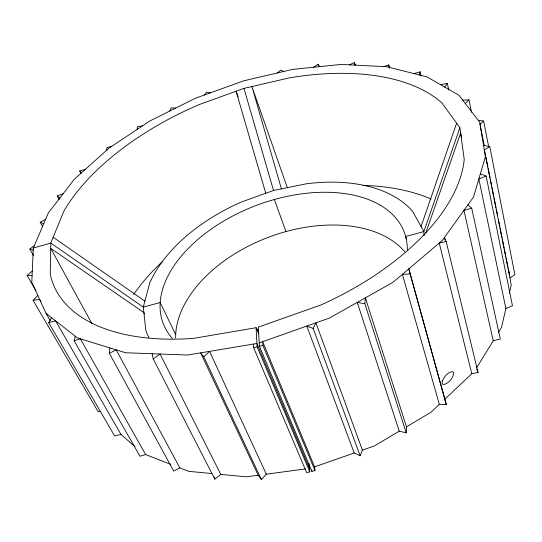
<?xml version="1.0" encoding="UTF-8"?>
<svg xmlns="http://www.w3.org/2000/svg" width="542" height="542" viewBox="0 0 542 542"><rect width="100%" height="100%" fill="white"/><g stroke="black" fill="none" stroke-linecap="round" stroke-linejoin="round"><path stroke-width="0.81" d="M406.243 432.855L406.48 426.839L365.369 297.843L364.827 303.683L406.243 432.855L399.251 431.141L374.387 445.951L362.408 450.138L360.152 455.754L354.224 452.997L314.59 466.845L314.997 470.612L311.867 471.364L259.422 346.216L258.338 327.117L321.176 304.875A217.87 115.832 -20.7 0 0 464.223 159.375L459.901 127.716L441.865 102.851A217.87 115.832 -20.7 0 0 289.645 77.811L243.968 88.393L199.192 104.565A217.87 115.832 -20.7 0 0 63.929 210.994L50.806 243.087L50.243 274.252A217.87 115.832 -20.7 0 0 193.765 338.344L256.081 327.707L258.615 331.067M259.232 342.883L329.251 318.134L392.923 282.368L442.34 240.397L473.491 197.071L485.436 156.638L479.656 122.146L459.033 95.338L426.954 76.883L386.703 66.727L341.162 64.43L292.755 69.362L243.554 80.86L195.364 98.271L149.89 120.954L108.901 148.223L74.315 179.26L48.313 213.006L33.299 248.026L31.788 282.328L46.029 313.33L50.277 320.654M106.733 150.161L106.882 147.661L111.591 146.435M211.787 473.532L188.704 471.33L179.842 467.882L173.718 471.073L109.355 353.289L109.918 347.93M137.153 129.43L137.593 126.53L142.35 125.974M505.869 308.473L512.475 305.83L486.14 176.069L478.843 178.962L505.869 308.473L501.546 327.334L498.274 332.639M509.344 293.283L511.214 285.112L509.961 277.87L484.311 149.91L489.785 146.658L514.9 274.719L509.961 277.87M170.716 464.325L145.622 454.555L139.958 456.235L74.152 340.742L75.277 336.25M419.169 74.918L420.131 71.829L413.919 73.597M421.059 226.57L456.608 123.183M459.901 127.716L423.844 231.597L424.142 235.709M425.924 232.572L460.625 133.068L461.513 137.187M169.829 111.008L171.096 107.905L175.635 108.115M360.152 455.754L313.147 328.432L315.911 322.842L362.408 450.138M134.951 446.628L120.995 434.447L114.653 435.978L48.665 322.619L51.666 317.748M476.764 367.523L493.247 340.796L500.286 338.953L471.716 208.175L467.848 204.917M444.67 87.072L447.319 83.427L448.749 90.026M204.368 95.019L206.631 92.099L210.526 92.797M261.373 479.487L203.819 356.819L200.615 352.862L258.175 475.246L261.373 479.487L266.318 474.162L305.458 468.945M100.46 411.513L98.19 411.757L33.116 300.37L37.818 295.458M465.307 103.495L468.972 99.85L471.506 112.255M203.819 356.819L209.551 351.372L266.318 474.162M446.269 404.454L408.797 268.886L446.269 404.454L439.311 404.393L430.992 412.238L406.48 426.839M444.948 399.068L471.791 373.729L478.064 372.469L446.161 241.454L444.42 237.504L445.023 239.97M488.674 146.692L483.62 121.029L480.009 124.267L484.311 145.791M35.962 290.756L27.1 275.411L32.283 271.149M152.126 353.723L153.237 358.96L214.815 479.155L220.79 474.392L246.332 476.831L258.175 475.246M277.125 73.014L280.892 70.02L283.459 71.537M33.536 255.628L29.81 249.008L34.309 245.675M153.237 358.96L160.053 354.014L220.79 474.392M313.594 67.242L318.147 64.308L319.773 66.612M42.642 226.705L40.223 222.261L45.609 219.32M109.355 353.289L116.212 349.868L179.842 467.882M349.454 64.85L354.407 62.513L355.193 65.142M59.193 199.761L57.242 196.014L63.224 193.657M405.653 236.495L423.844 231.597L412.584 211.278A147.566 88.678 -20.7 0 0 306.413 183.779L273.527 190.499L241.386 202.003A147.566 88.678 -20.7 0 0 149.775 282.843L143.271 307.097L145.839 330.308A147.566 88.678 -20.7 0 0 148.969 337.747M383.682 66.578L388.756 64.932L389.59 68.211M74.152 340.742L80.372 338.825L145.622 454.555M80.948 173.305L79.796 170.967L85.44 169.273M33.299 248.026L50.806 243.087L143.271 307.097L160.168 302.544L175.696 334.651M471.716 208.175L463.945 210.35L493.247 340.796M48.665 322.619L55.582 320.817L120.995 434.447M308.926 463.518L309.787 471.865L306.664 472.61L253.656 347.713L257.118 346.812L256.081 327.707L258.67 333.926M259.422 346.216L262.884 345.322L262.66 341.67L314.59 466.845M446.161 241.454L439.237 243.033L471.791 373.729M440.578 84.721L447.319 83.427M33.116 300.37L39.641 299.414L40.907 301.603M462.733 100.148L468.972 99.85M410.016 274.001L402.381 274.333L439.311 404.393M27.1 275.411L32.08 275.648M478.261 120.338L483.62 121.029M364.827 303.683L357.239 302.409L399.251 431.141M483.552 145.385L489.785 146.658M29.81 249.008L33.204 250.133M313.147 328.432L306.799 326.067L354.224 452.997M480.368 173.799L486.14 176.069M40.223 222.261L43.733 223.697M53.191 237.254L144.877 301.108M57.242 196.014L59.905 197.965M46.029 313.33L77.391 337.903L125.534 352.747L187.627 355.03L256.935 343.479L309.435 468.417M91.91 323.621L50.711 248.358L143.874 312.565L144.619 314.055M79.796 170.967L80.914 173.23M257.118 346.812L309.787 471.865M262.884 345.322L314.997 470.612M476.614 368.933L478.064 372.469M238.114 96.815L236.095 91.239L265.756 193.277M274.347 199.51L285.98 231.576M287.233 187.444L251.915 86.557L281.42 188.887M318.147 64.308L318.635 65.928M243.968 88.393L273.527 190.499M354.407 62.513L355.085 64.952M405.87 237.308L406.317 238.934M214.225 476.811L214.815 479.155M420.131 71.829L421.087 75.941M485.381 154.504L485.713 156.157M486.045 157.817L487.868 166.929M488.2 168.589L490.029 177.701M490.361 179.355L491.689 185.987M492.021 187.64L493.843 196.76M494.175 198.413L496.005 207.525M496.337 209.185L497.664 215.811M498.491 219.957L499.819 226.583M500.151 228.243L501.98 237.355M502.312 239.015L504.135 248.128M504.466 249.781L505.794 256.413M506.126 258.067L507.956 267.186M508.288 268.839L509.114 272.985L508.836 271.352M388.756 64.932L389.197 67.357M509.256 273.798L509.541 275.424M311.725 469.989L311.867 471.364M253.473 344.055L253.656 347.713M175.642 338.012A125.5 78.996 -20.7 0 1 268.636 237.206A125.5 78.996 -20.7 0 1 404.799 251.8M172.322 338.371A128.894 77.33 -20.7 0 1 256.759 205.255A128.894 77.33 -20.7 0 1 407.313 250.16M133.698 294.381A198.785 126.13 -20.7 0 1 162.708 261.319M363.004 185.439A198.785 126.13 -20.7 0 1 431.086 198.982M442.319 380.945L442.048 383.519L443.336 384.617C448.654 383.607 453.403 378.099 453.647 372.693L452.387 371.568C447.584 372.205 444.183 376.792 442.319 380.945"/></g></svg>
